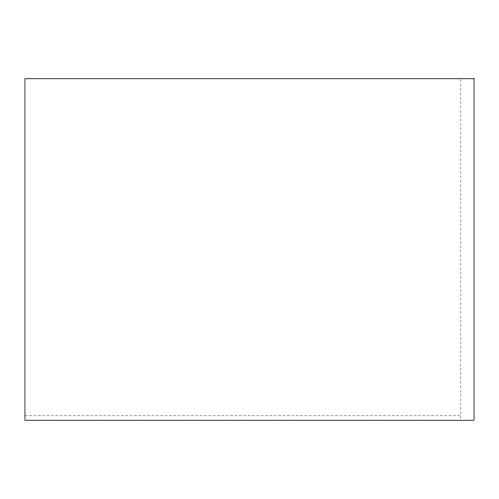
<?xml version="1.0" encoding="UTF-8"?>
<svg xmlns="http://www.w3.org/2000/svg" width="499" height="499" viewBox="0 0 499 499"><rect width="100%" height="100%" fill="white"/><g stroke="black" fill="none" stroke-linecap="round" stroke-linejoin="round"><path stroke-width="0.37" stroke-dasharray="2.5 1.87" d="M24.95 415.854L460.876 415.854M460.876 79.534L460.876 419.516"/><path stroke-width="0.75" d="M474.05 78.755L24.95 78.755L24.95 420.245L474.05 420.245L474.05 78.755"/></g></svg>
